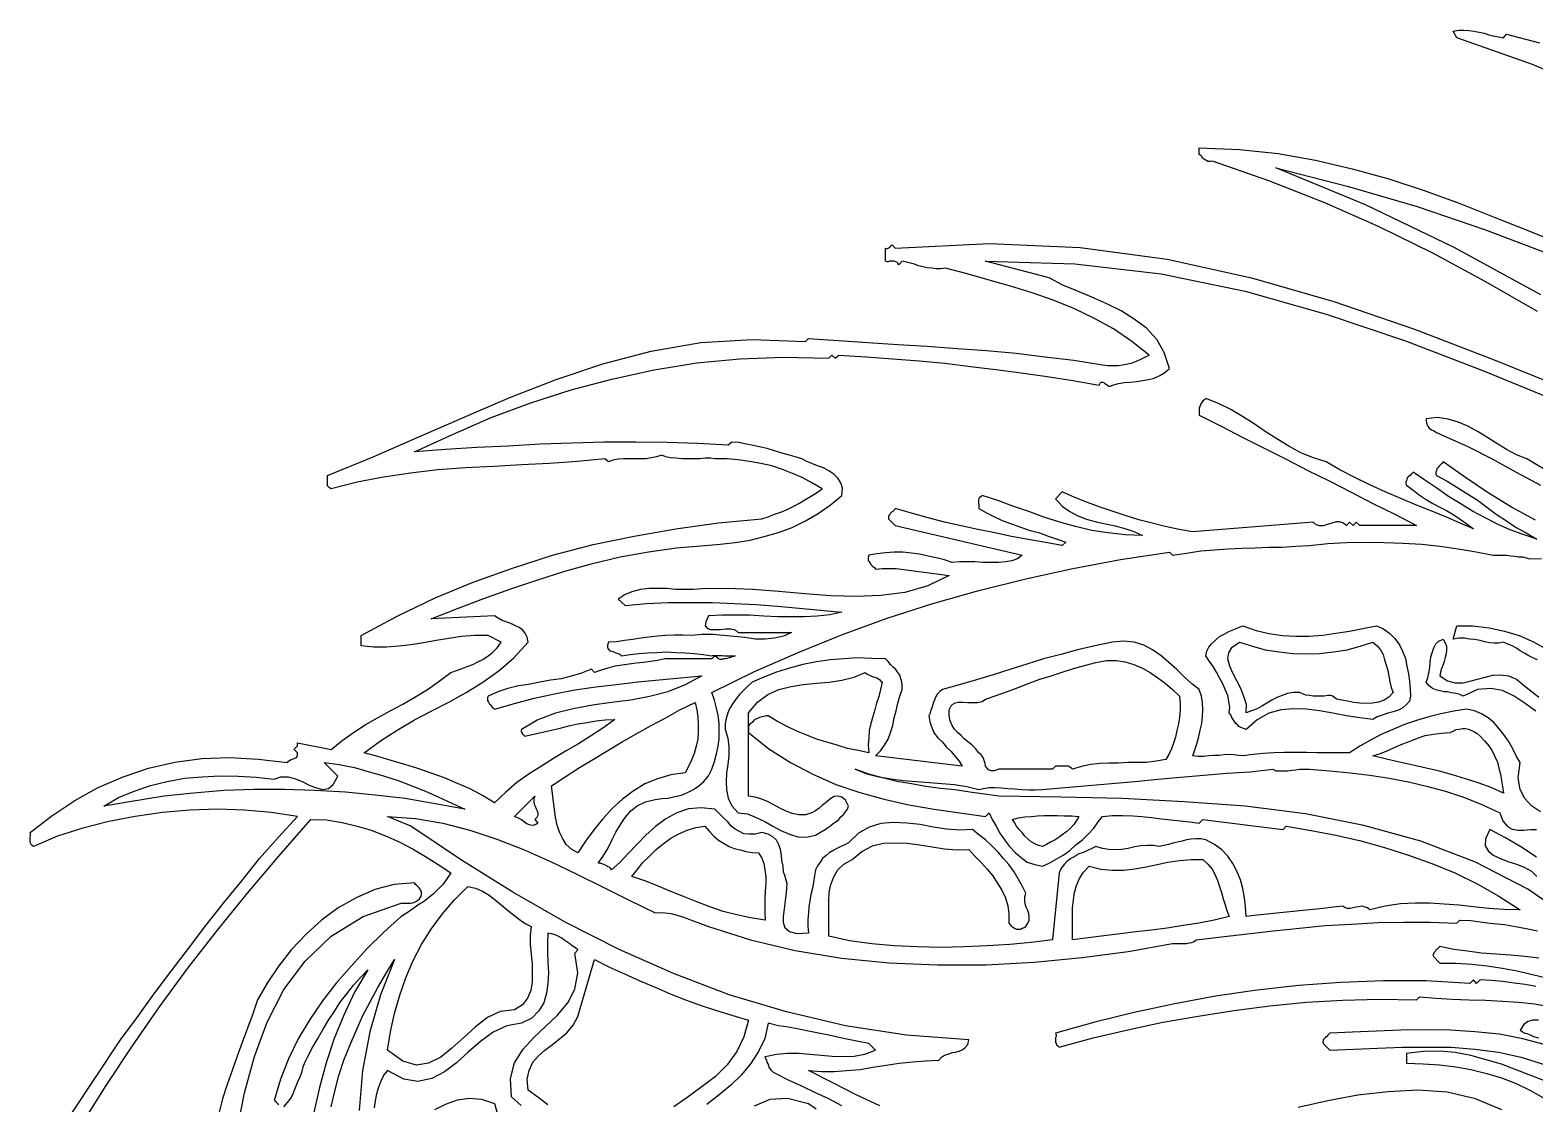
# Model space of a CAD drawing. Extents: x 0.04 to 9.09, y 0.04 to 7.21.
# Drawn here: x 1.078 to 4.042, y 5.091 to 7.205 of the extents above; entities that cross this region are included whole.
import ezdxf

# ---------------------------------------------------------------- set-up
doc = ezdxf.new("R2010")
doc.units = 0
doc.layers.add('1', color=7, linetype='Continuous')

msp = doc.modelspace()

# ---------------------------------------------------------------- linework, layer by layer
for points in [[(4.185, 7.074), (4.037, 7.137), (3.888, 7.19), (3.881, 7.203), (3.892, 7.205), (3.902, 7.205), (3.912, 7.204), (3.922, 7.203), (3.932, 7.201), (3.942, 7.199), (3.951, 7.196), (3.96, 7.194), (3.97, 7.192), (3.98, 7.19)], [(3.98, 7.19), (3.986, 7.197), (4.051, 7.18)], [(4.047, 6.651), (3.944, 6.71), (3.841, 6.766), (3.735, 6.818), (3.628, 6.865), (3.518, 6.908), (3.407, 6.947), (3.404, 6.946), (3.401, 6.946), (3.398, 6.946), (3.395, 6.948), (3.393, 6.949), (3.39, 6.951), (3.388, 6.953), (3.386, 6.956), (3.384, 6.958), (3.381, 6.96), (3.381, 6.973), (3.46, 6.97), (3.536, 6.962), (3.61, 6.949), (3.682, 6.932), (3.754, 6.912), (3.824, 6.889), (3.893, 6.864), (3.962, 6.837), (4.03, 6.81), (4.098, 6.782)], [(1.16, 5.073), (1.256, 5.217), (1.289, 5.261), (1.322, 5.307), (1.356, 5.352), (1.39, 5.397), (1.424, 5.442), (1.459, 5.486), (1.495, 5.53), (1.53, 5.574), (1.567, 5.616), (1.605, 5.657), (1.553, 5.665), (1.5, 5.669), (1.447, 5.671), (1.393, 5.669), (1.339, 5.665), (1.285, 5.657), (1.233, 5.647), (1.182, 5.634), (1.132, 5.618), (1.085, 5.598), (1.082, 5.6), (1.08, 5.602), (1.079, 5.604), (1.078, 5.607), (1.078, 5.61), (1.078, 5.613), (1.078, 5.616), (1.079, 5.619), (1.079, 5.622), (1.078, 5.625), (1.121, 5.658), (1.166, 5.688), (1.212, 5.714), (1.261, 5.735), (1.311, 5.752), (1.363, 5.764), (1.416, 5.771), (1.471, 5.773), (1.527, 5.77), (1.585, 5.763), (1.587, 5.766), (1.589, 5.767), (1.592, 5.769), (1.595, 5.77), (1.598, 5.771), (1.601, 5.772), (1.603, 5.773), (1.604, 5.775), (1.605, 5.778), (1.605, 5.782), (1.598, 5.789), (1.599, 5.79), (1.601, 5.792), (1.602, 5.793), (1.604, 5.795), (1.605, 5.796), (1.605, 5.798), (1.605, 5.8), (1.605, 5.802), (1.671, 5.789), (1.692, 5.806), (1.715, 5.822), (1.738, 5.837), (1.762, 5.851), (1.787, 5.865), (1.812, 5.878), (1.836, 5.892), (1.861, 5.907), (1.884, 5.923), (1.907, 5.94), (1.918, 5.944), (1.929, 5.948), (1.939, 5.952), (1.95, 5.956), (1.96, 5.961), (1.97, 5.966), (1.98, 5.973), (1.989, 5.98), (1.998, 5.989), (2.006, 6), (1.98, 6.013), (1.954, 6.013), (1.928, 6.011), (1.903, 6.007), (1.878, 6.003), (1.853, 5.999), (1.828, 5.995), (1.804, 5.992), (1.78, 5.99), (1.755, 5.99), (1.73, 5.993), (1.73, 6.013), (1.802, 6.052), (1.876, 6.087), (1.951, 6.118), (2.028, 6.146), (2.107, 6.171), (2.187, 6.192), (2.268, 6.209), (2.35, 6.223), (2.434, 6.235), (2.519, 6.243), (2.532, 6.247), (2.544, 6.252), (2.557, 6.256), (2.569, 6.261), (2.581, 6.267), (2.592, 6.273), (2.604, 6.28), (2.615, 6.287), (2.627, 6.294), (2.638, 6.302), (2.619, 6.313), (2.599, 6.324), (2.58, 6.332), (2.56, 6.34), (2.539, 6.347), (2.517, 6.352), (2.495, 6.356), (2.473, 6.359), (2.451, 6.361), (2.427, 6.361), (2.418, 6.362), (2.408, 6.362), (2.397, 6.361), (2.385, 6.361), (2.373, 6.361), (2.361, 6.361), (2.35, 6.362), (2.339, 6.363), (2.33, 6.365), (2.322, 6.368), (2.312, 6.365), (2.302, 6.363), (2.291, 6.361), (2.28, 6.361), (2.269, 6.361), (2.258, 6.361), (2.247, 6.361), (2.236, 6.36), (2.226, 6.358), (2.217, 6.355), (2.21, 6.361), (2.156, 6.356), (2.101, 6.352), (2.046, 6.349), (1.991, 6.346), (1.936, 6.343), (1.881, 6.339), (1.827, 6.333), (1.774, 6.325), (1.722, 6.315), (1.671, 6.302), (1.668, 6.304), (1.666, 6.306), (1.664, 6.308), (1.664, 6.311), (1.664, 6.314), (1.664, 6.317), (1.664, 6.32), (1.664, 6.323), (1.664, 6.326), (1.664, 6.328), (1.754, 6.365), (1.844, 6.404), (1.933, 6.443), (2.023, 6.482), (2.114, 6.517), (2.206, 6.548), (2.301, 6.573), (2.399, 6.59), (2.5, 6.596), (2.605, 6.592), (2.611, 6.598), (2.67, 6.594), (2.728, 6.59), (2.787, 6.586), (2.845, 6.583), (2.904, 6.578), (2.962, 6.574), (3.02, 6.569), (3.077, 6.562), (3.134, 6.555), (3.19, 6.546), (3.201, 6.545), (3.211, 6.545), (3.221, 6.545), (3.23, 6.546), (3.24, 6.548), (3.249, 6.55), (3.257, 6.553), (3.266, 6.557), (3.274, 6.561), (3.282, 6.565), (3.248, 6.592), (3.212, 6.617), (3.173, 6.638), (3.134, 6.657), (3.093, 6.673), (3.052, 6.688), (3.009, 6.701), (2.967, 6.713), (2.924, 6.725), (2.881, 6.736), (2.872, 6.735), (2.863, 6.735), (2.854, 6.736), (2.845, 6.737), (2.837, 6.739), (2.828, 6.741), (2.82, 6.744), (2.812, 6.746), (2.804, 6.748), (2.796, 6.75), (2.789, 6.743), (2.787, 6.746), (2.785, 6.748), (2.783, 6.749), (2.78, 6.75), (2.777, 6.75), (2.774, 6.75), (2.771, 6.75), (2.768, 6.749), (2.766, 6.749), (2.763, 6.75), (2.763, 6.776), (2.765, 6.775), (2.767, 6.775), (2.768, 6.776), (2.77, 6.777), (2.772, 6.778), (2.773, 6.78), (2.775, 6.781), (2.776, 6.782), (2.782, 6.776), (2.968, 6.785), (3.146, 6.777), (3.318, 6.754), (3.484, 6.717), (3.646, 6.671), (3.805, 6.616), (3.962, 6.556), (4.118, 6.493)], [(3.73, 6.032), (3.744, 6.026), (3.756, 6.017), (3.766, 6.007), (3.775, 5.995), (3.781, 5.982), (3.787, 5.968), (3.79, 5.953), (3.793, 5.938), (3.795, 5.923), (3.796, 5.907), (3.797, 5.894), (3.795, 5.884), (3.789, 5.877), (3.782, 5.871), (3.773, 5.866), (3.763, 5.863), (3.752, 5.86), (3.741, 5.856), (3.731, 5.853), (3.723, 5.848), (3.697, 5.851), (3.671, 5.855), (3.644, 5.86), (3.618, 5.865), (3.592, 5.868), (3.567, 5.869), (3.542, 5.867), (3.518, 5.86), (3.495, 5.847), (3.473, 5.828), (3.468, 5.83), (3.463, 5.832), (3.459, 5.834), (3.456, 5.837), (3.453, 5.84), (3.45, 5.844), (3.448, 5.848), (3.445, 5.852), (3.443, 5.857), (3.44, 5.861), (3.441, 5.872), (3.439, 5.884), (3.437, 5.895), (3.432, 5.907), (3.427, 5.918), (3.421, 5.93), (3.415, 5.941), (3.408, 5.952), (3.401, 5.962), (3.394, 5.973), (3.396, 5.982), (3.4, 5.99), (3.405, 5.997), (3.413, 6.004), (3.421, 6.011), (3.43, 6.016), (3.439, 6.021), (3.449, 6.025), (3.458, 6.029), (3.467, 6.032), (3.493, 6.023), (3.518, 6.017), (3.545, 6.013), (3.571, 6.012), (3.597, 6.012), (3.624, 6.014), (3.65, 6.018), (3.677, 6.022), (3.703, 6.027), (3.73, 6.032)], [(4.047, 5.965), (4.038, 5.969), (4.03, 5.973), (4.022, 5.978), (4.013, 5.983), (4.006, 5.988), (3.997, 5.993), (3.989, 5.996), (3.98, 6), (3.971, 5.998), (3.962, 5.998), (3.953, 5.999), (3.943, 6.001), (3.934, 6.003), (3.923, 6.005), (3.913, 6.006), (3.903, 6.008), (3.892, 6.008), (3.881, 6.006), (3.888, 6.032), (3.92, 6.032), (3.952, 6.028), (3.982, 6.022), (4.011, 6.013), (4.039, 6.001), (4.065, 5.986)], [(4.044, 5.864), (4.023, 5.879), (4.001, 5.894), (3.978, 5.905), (3.955, 5.909), (3.929, 5.907), (3.901, 5.894), (3.894, 5.897), (3.886, 5.899), (3.878, 5.9), (3.87, 5.902), (3.863, 5.902), (3.855, 5.904), (3.847, 5.906), (3.84, 5.909), (3.834, 5.914), (3.828, 5.921), (3.831, 5.93), (3.833, 5.939), (3.835, 5.95), (3.836, 5.96), (3.837, 5.971), (3.84, 5.981), (3.843, 5.989), (3.847, 5.997), (3.853, 6.002), (3.861, 6.006), (3.865, 5.999), (3.868, 5.992), (3.868, 5.984), (3.867, 5.977), (3.865, 5.97), (3.863, 5.962), (3.861, 5.956), (3.858, 5.948), (3.856, 5.941), (3.855, 5.934), (3.87, 5.924), (3.885, 5.92), (3.9, 5.92), (3.914, 5.923), (3.929, 5.927), (3.944, 5.931), (3.959, 5.935), (3.974, 5.936), (3.99, 5.934), (4.006, 5.927), (4.017, 5.918), (4.028, 5.909), (4.039, 5.9), (4.05, 5.892)], [(2.045, 5.088), (2.026, 5.105), (2.024, 5.141), (2.032, 5.172), (2.049, 5.199), (2.07, 5.222), (2.094, 5.244), (2.117, 5.266), (2.137, 5.29), (2.151, 5.317), (2.157, 5.349), (2.151, 5.388), (2.157, 5.394), (2.152, 5.398), (2.146, 5.402), (2.141, 5.406), (2.135, 5.41), (2.129, 5.414), (2.124, 5.418), (2.118, 5.421), (2.112, 5.424), (2.105, 5.426), (2.098, 5.427), (2.097, 5.409), (2.097, 5.39), (2.098, 5.37), (2.099, 5.349), (2.098, 5.328), (2.095, 5.309), (2.09, 5.29), (2.08, 5.274), (2.066, 5.26), (2.046, 5.25), (2.017, 5.245), (1.99, 5.232), (1.965, 5.214), (1.941, 5.193), (1.918, 5.172), (1.894, 5.154), (1.869, 5.141), (1.842, 5.135), (1.814, 5.14), (1.782, 5.157), (1.775, 5.148), (1.769, 5.136), (1.764, 5.124), (1.76, 5.111), (1.758, 5.097), (1.756, 5.083)], [(2.677, 5.087), (2.651, 5.101), (2.625, 5.113), (2.598, 5.126), (2.572, 5.138), (2.546, 5.151), (2.542, 5.153), (2.539, 5.156), (2.537, 5.159), (2.534, 5.163), (2.533, 5.166), (2.532, 5.17), (2.53, 5.173), (2.529, 5.177), (2.527, 5.18), (2.526, 5.184), (2.548, 5.189), (2.57, 5.191), (2.592, 5.191), (2.614, 5.189), (2.636, 5.187), (2.658, 5.185), (2.68, 5.184), (2.701, 5.185), (2.722, 5.189), (2.743, 5.197), (2.73, 5.21), (2.71, 5.214), (2.69, 5.218), (2.671, 5.222), (2.651, 5.226), (2.631, 5.23), (2.611, 5.234), (2.592, 5.238), (2.572, 5.242), (2.552, 5.245), (2.532, 5.25), (2.525, 5.22), (2.513, 5.194), (2.497, 5.17), (2.479, 5.148), (2.458, 5.128), (2.435, 5.109), (2.411, 5.09)], [(1.875, 5.08), (1.898, 5.091), (1.92, 5.099), (1.943, 5.102), (1.967, 5.1), (1.993, 5.092), (2.002, 5.059)], [(2.505, 5.087), (2.536, 5.1), (2.57, 5.102), (2.611, 5.092), (2.626, 5.081)]]:
    msp.add_lwpolyline(points)
at = {"layer": '1'}
for points in [[(4.054, 6.684), (3.883, 6.777), (3.708, 6.861), (3.532, 6.934), (3.672, 6.898), (3.81, 6.858), (3.945, 6.812), (4.078, 6.761)], [(4.043, 6.24), (3.996, 6.266), (3.95, 6.294), (3.905, 6.324), (3.861, 6.355), (3.859, 6.352), (3.857, 6.35), (3.855, 6.348), (3.853, 6.346), (3.851, 6.343), (3.849, 6.341), (3.848, 6.338), (3.847, 6.335), (3.847, 6.332), (3.848, 6.328), (3.869, 6.317), (3.888, 6.305), (3.908, 6.293), (3.928, 6.28), (3.947, 6.266), (3.966, 6.252), (3.986, 6.239), (4.005, 6.226), (4.025, 6.215), (4.046, 6.203), (4.019, 6.212), (3.993, 6.221), (3.968, 6.232), (3.944, 6.245), (3.919, 6.258), (3.895, 6.273), (3.872, 6.287), (3.849, 6.303), (3.825, 6.319), (3.802, 6.335), (3.8, 6.333), (3.798, 6.331), (3.796, 6.328), (3.793, 6.326), (3.791, 6.324), (3.79, 6.321), (3.789, 6.318), (3.788, 6.315), (3.788, 6.312), (3.789, 6.309), (3.802, 6.299), (3.814, 6.29), (3.828, 6.281), (3.841, 6.273), (3.855, 6.266), (3.868, 6.259), (3.882, 6.251), (3.895, 6.242), (3.908, 6.233), (3.921, 6.223), (3.895, 6.234), (3.868, 6.246), (3.839, 6.258), (3.809, 6.27), (3.778, 6.283), (3.747, 6.296), (3.717, 6.31), (3.687, 6.324), (3.658, 6.339), (3.631, 6.355), (3.606, 6.363), (3.581, 6.373), (3.557, 6.386), (3.534, 6.4), (3.511, 6.415), (3.489, 6.43), (3.466, 6.444), (3.443, 6.458), (3.419, 6.47), (3.394, 6.48), (3.391, 6.477), (3.388, 6.475), (3.386, 6.472), (3.384, 6.469), (3.383, 6.465), (3.381, 6.462), (3.381, 6.458), (3.381, 6.455), (3.381, 6.451), (3.381, 6.447), (3.424, 6.425), (3.467, 6.403), (3.509, 6.382), (3.552, 6.36), (3.595, 6.338), (3.638, 6.317), (3.68, 6.295), (3.723, 6.273), (3.766, 6.252), (3.809, 6.23), (3.8, 6.23), (3.791, 6.23), (3.78, 6.23), (3.769, 6.23), (3.757, 6.23), (3.745, 6.23), (3.733, 6.23), (3.72, 6.23), (3.708, 6.23), (3.697, 6.23), (3.69, 6.236), (3.684, 6.23), (3.677, 6.236), (3.671, 6.23), (3.664, 6.235), (3.657, 6.237), (3.651, 6.237), (3.644, 6.235), (3.638, 6.233), (3.631, 6.231), (3.625, 6.229), (3.618, 6.229), (3.611, 6.231), (3.605, 6.236), (3.368, 6.217), (3.341, 6.222), (3.314, 6.228), (3.288, 6.234), (3.262, 6.241), (3.237, 6.249), (3.211, 6.257), (3.186, 6.266), (3.161, 6.275), (3.136, 6.285), (3.111, 6.296), (3.098, 6.282), (3.111, 6.268), (3.126, 6.257), (3.142, 6.249), (3.159, 6.242), (3.178, 6.237), (3.196, 6.233), (3.215, 6.229), (3.234, 6.224), (3.252, 6.218), (3.269, 6.21), (3.235, 6.211), (3.201, 6.215), (3.169, 6.22), (3.137, 6.228), (3.106, 6.236), (3.075, 6.246), (3.045, 6.257), (3.014, 6.268), (2.984, 6.279), (2.953, 6.289), (2.951, 6.287), (2.949, 6.285), (2.947, 6.283), (2.946, 6.28), (2.946, 6.277), (2.946, 6.274), (2.947, 6.271), (2.947, 6.268), (2.947, 6.266), (2.947, 6.263), (2.963, 6.254), (2.979, 6.246), (2.996, 6.238), (3.013, 6.232), (3.031, 6.226), (3.048, 6.22), (3.066, 6.215), (3.083, 6.209), (3.101, 6.203), (3.118, 6.197), (3.111, 6.19), (3.078, 6.196), (3.044, 6.202), (3.011, 6.208), (2.978, 6.215), (2.945, 6.222), (2.912, 6.229), (2.879, 6.236), (2.847, 6.245), (2.814, 6.254), (2.782, 6.263), (2.781, 6.261), (2.779, 6.259), (2.777, 6.257), (2.775, 6.256), (2.773, 6.254), (2.772, 6.252), (2.77, 6.25), (2.769, 6.248), (2.769, 6.246), (2.769, 6.243), (2.782, 6.23), (3.032, 6.171), (3.023, 6.164), (3.012, 6.16), (3, 6.158), (2.986, 6.157), (2.971, 6.157), (2.955, 6.157), (2.939, 6.158), (2.924, 6.158), (2.909, 6.158), (2.894, 6.157), (2.879, 6.162), (2.863, 6.166), (2.847, 6.169), (2.83, 6.173), (2.814, 6.175), (2.797, 6.177), (2.78, 6.177), (2.763, 6.176), (2.746, 6.174), (2.73, 6.171), (2.729, 6.167), (2.729, 6.164), (2.729, 6.161), (2.731, 6.158), (2.732, 6.156), (2.734, 6.153), (2.736, 6.151), (2.738, 6.149), (2.741, 6.147), (2.743, 6.144), (2.756, 6.145), (2.77, 6.145), (2.784, 6.145), (2.799, 6.143), (2.814, 6.141), (2.828, 6.139), (2.844, 6.137), (2.858, 6.135), (2.873, 6.133), (2.888, 6.131), (2.846, 6.111), (2.801, 6.098), (2.754, 6.092), (2.705, 6.09), (2.655, 6.091), (2.604, 6.095), (2.553, 6.1), (2.501, 6.104), (2.451, 6.106), (2.401, 6.105), (2.384, 6.104), (2.367, 6.104), (2.349, 6.104), (2.332, 6.106), (2.314, 6.106), (2.297, 6.106), (2.28, 6.104), (2.265, 6.1), (2.25, 6.094), (2.236, 6.085), (2.25, 6.072), (2.292, 6.076), (2.335, 6.078), (2.379, 6.078), (2.422, 6.078), (2.465, 6.076), (2.508, 6.074), (2.55, 6.071), (2.593, 6.067), (2.635, 6.063), (2.677, 6.059), (2.653, 6.054), (2.628, 6.051), (2.603, 6.05), (2.576, 6.05), (2.55, 6.05), (2.523, 6.051), (2.495, 6.053), (2.468, 6.053), (2.441, 6.053), (2.414, 6.052), (2.409, 6.04), (2.408, 6.032), (2.412, 6.027), (2.418, 6.025), (2.427, 6.025), (2.437, 6.025), (2.448, 6.026), (2.458, 6.026), (2.467, 6.024), (2.473, 6.019), (2.578, 6.019), (2.562, 6.012), (2.544, 6.008), (2.525, 6.006), (2.506, 6.006), (2.486, 6.009), (2.465, 6.011), (2.444, 6.013), (2.423, 6.015), (2.402, 6.015), (2.381, 6.013), (2.364, 6.014), (2.347, 6.014), (2.33, 6.013), (2.314, 6.012), (2.297, 6.01), (2.281, 6.008), (2.265, 6.005), (2.249, 6.003), (2.233, 6.001), (2.217, 6), (2.215, 5.994), (2.215, 5.989), (2.217, 5.986), (2.22, 5.983), (2.224, 5.982), (2.228, 5.981), (2.232, 5.979), (2.236, 5.978), (2.24, 5.976), (2.243, 5.973), (2.26, 5.976), (2.277, 5.978), (2.295, 5.979), (2.313, 5.98), (2.332, 5.981), (2.35, 5.98), (2.368, 5.979), (2.386, 5.978), (2.404, 5.976), (2.421, 5.973), (2.423, 5.974), (2.427, 5.974), (2.431, 5.974), (2.436, 5.974), (2.441, 5.974), (2.446, 5.973), (2.451, 5.973), (2.456, 5.973), (2.462, 5.973), (2.467, 5.973), (2.464, 5.972), (2.46, 5.971), (2.458, 5.97), (2.454, 5.969), (2.451, 5.968), (2.448, 5.967), (2.444, 5.967), (2.441, 5.966), (2.437, 5.966), (2.434, 5.967), (2.427, 5.973), (2.421, 5.967), (2.413, 5.967), (2.405, 5.967), (2.395, 5.967), (2.385, 5.967), (2.375, 5.967), (2.364, 5.967), (2.354, 5.967), (2.344, 5.967), (2.336, 5.967), (2.328, 5.967), (2.314, 5.964), (2.3, 5.962), (2.286, 5.96), (2.272, 5.959), (2.258, 5.957), (2.244, 5.955), (2.23, 5.953), (2.216, 5.949), (2.203, 5.945), (2.19, 5.94), (2.184, 5.947), (2.164, 5.939), (2.144, 5.933), (2.124, 5.928), (2.103, 5.925), (2.082, 5.921), (2.06, 5.917), (2.04, 5.914), (2.019, 5.909), (1.999, 5.902), (1.98, 5.894), (1.979, 5.891), (1.979, 5.888), (1.979, 5.885), (1.981, 5.882), (1.982, 5.879), (1.984, 5.877), (1.986, 5.875), (1.988, 5.872), (1.991, 5.87), (1.993, 5.868), (2.032, 5.879), (2.071, 5.89), (2.111, 5.898), (2.151, 5.906), (2.192, 5.912), (2.233, 5.917), (2.275, 5.922), (2.317, 5.926), (2.359, 5.93), (2.401, 5.934), (2.368, 5.916), (2.334, 5.902), (2.298, 5.893), (2.261, 5.886), (2.223, 5.881), (2.186, 5.876), (2.148, 5.869), (2.113, 5.86), (2.078, 5.847), (2.046, 5.828), (2.045, 5.826), (2.045, 5.824), (2.046, 5.823), (2.047, 5.821), (2.048, 5.819), (2.049, 5.818), (2.051, 5.817), (2.052, 5.815), (2.07, 5.819), (2.087, 5.823), (2.105, 5.827), (2.122, 5.831), (2.139, 5.835), (2.157, 5.839), (2.175, 5.842), (2.193, 5.845), (2.211, 5.847), (2.23, 5.848), (2.206, 5.831), (2.182, 5.815), (2.158, 5.8), (2.134, 5.786), (2.109, 5.771), (2.085, 5.756), (2.061, 5.741), (2.037, 5.724), (2.015, 5.705), (1.993, 5.684), (1.969, 5.698), (1.945, 5.711), (1.92, 5.722), (1.894, 5.733), (1.868, 5.742), (1.842, 5.751), (1.816, 5.759), (1.789, 5.767), (1.763, 5.775), (1.736, 5.782), (1.768, 5.806), (1.801, 5.827), (1.835, 5.847), (1.869, 5.865), (1.903, 5.882), (1.937, 5.901), (1.97, 5.921), (2.002, 5.944), (2.031, 5.969), (2.059, 6), (2.057, 6.01), (2.053, 6.018), (2.048, 6.024), (2.041, 6.029), (2.033, 6.033), (2.025, 6.037), (2.016, 6.04), (2.008, 6.043), (2, 6.047), (1.993, 6.052), (1.868, 6.046), (1.92, 6.066), (1.972, 6.086), (2.025, 6.105), (2.078, 6.123), (2.131, 6.14), (2.186, 6.155), (2.24, 6.168), (2.296, 6.178), (2.351, 6.186), (2.407, 6.19), (2.437, 6.193), (2.467, 6.196), (2.496, 6.201), (2.524, 6.208), (2.552, 6.216), (2.579, 6.226), (2.605, 6.239), (2.63, 6.253), (2.654, 6.27), (2.677, 6.289), (2.678, 6.303), (2.675, 6.314), (2.669, 6.323), (2.661, 6.331), (2.651, 6.337), (2.641, 6.343), (2.629, 6.347), (2.618, 6.352), (2.608, 6.356), (2.598, 6.361), (2.585, 6.365), (2.571, 6.369), (2.557, 6.373), (2.544, 6.377), (2.53, 6.381), (2.517, 6.384), (2.503, 6.387), (2.489, 6.39), (2.474, 6.393), (2.46, 6.394), (2.453, 6.388), (2.393, 6.391), (2.333, 6.393), (2.271, 6.394), (2.208, 6.394), (2.146, 6.392), (2.083, 6.39), (2.02, 6.386), (1.958, 6.383), (1.896, 6.379), (1.835, 6.375), (1.91, 6.409), (1.986, 6.442), (2.064, 6.471), (2.144, 6.497), (2.224, 6.518), (2.307, 6.536), (2.391, 6.55), (2.476, 6.558), (2.562, 6.561), (2.651, 6.559), (2.657, 6.565), (2.664, 6.559), (2.671, 6.565), (2.725, 6.562), (2.777, 6.558), (2.829, 6.554), (2.88, 6.549), (2.93, 6.543), (2.98, 6.537), (3.03, 6.53), (3.081, 6.523), (3.132, 6.515), (3.184, 6.506), (3.186, 6.51), (3.188, 6.512), (3.191, 6.512), (3.193, 6.511), (3.195, 6.509), (3.198, 6.507), (3.201, 6.505), (3.203, 6.504), (3.206, 6.504), (3.21, 6.506), (3.222, 6.509), (3.233, 6.511), (3.245, 6.512), (3.257, 6.513), (3.269, 6.515), (3.281, 6.517), (3.292, 6.52), (3.303, 6.525), (3.313, 6.531), (3.322, 6.539), (3.312, 6.57), (3.297, 6.596), (3.277, 6.618), (3.253, 6.636), (3.227, 6.652), (3.199, 6.666), (3.169, 6.679), (3.14, 6.692), (3.112, 6.703), (3.085, 6.717), (2.96, 6.75), (3.136, 6.745), (3.306, 6.725), (3.471, 6.691), (3.631, 6.646), (3.787, 6.593), (3.941, 6.534), (4.093, 6.472)], [(4.083, 6.327), (4.026, 6.361), (4.006, 6.369), (3.986, 6.379), (3.967, 6.391), (3.949, 6.402), (3.93, 6.414), (3.91, 6.425), (3.891, 6.433), (3.871, 6.439), (3.85, 6.442), (3.828, 6.44), (3.828, 6.435), (3.829, 6.429), (3.831, 6.425), (3.834, 6.421), (3.838, 6.418), (3.843, 6.416), (3.848, 6.413), (3.853, 6.411), (3.857, 6.409), (3.861, 6.407), (3.91, 6.385), (3.958, 6.361), (4.005, 6.335), (4.053, 6.309)], [(3.598, 6.19), (3.634, 6.194), (3.671, 6.196), (3.708, 6.197), (3.745, 6.196), (3.782, 6.195), (3.819, 6.193), (3.855, 6.189), (3.891, 6.184), (3.926, 6.178), (3.96, 6.171), (3.965, 6.171), (3.972, 6.171), (3.979, 6.171), (3.986, 6.171), (3.995, 6.17), (4.002, 6.169), (4.01, 6.168), (4.018, 6.168), (4.025, 6.166), (4.032, 6.164), (4.055, 6.165)], [(4.053, 5.666), (4.035, 5.678), (4.022, 5.692), (4.013, 5.71), (4.009, 5.733), (4.013, 5.763), (4.006, 5.775), (3.999, 5.789), (3.991, 5.803), (3.982, 5.816), (3.972, 5.829), (3.962, 5.841), (3.95, 5.851), (3.937, 5.859), (3.923, 5.865), (3.907, 5.868), (3.882, 5.864), (3.857, 5.859), (3.833, 5.853), (3.809, 5.846), (3.785, 5.838), (3.762, 5.828), (3.739, 5.818), (3.718, 5.807), (3.697, 5.795), (3.677, 5.782), (3.656, 5.782), (3.635, 5.782), (3.613, 5.782), (3.592, 5.783), (3.57, 5.783), (3.549, 5.783), (3.528, 5.782), (3.507, 5.781), (3.487, 5.779), (3.467, 5.776), (3.458, 5.777), (3.449, 5.778), (3.439, 5.779), (3.43, 5.778), (3.42, 5.777), (3.409, 5.777), (3.399, 5.776), (3.389, 5.775), (3.378, 5.775), (3.368, 5.776), (3.372, 5.788), (3.376, 5.8), (3.38, 5.814), (3.383, 5.827), (3.386, 5.84), (3.387, 5.854), (3.388, 5.867), (3.387, 5.881), (3.385, 5.894), (3.381, 5.907), (3.366, 5.918), (3.351, 5.932), (3.337, 5.946), (3.321, 5.96), (3.306, 5.973), (3.289, 5.985), (3.272, 5.994), (3.253, 6), (3.232, 6.002), (3.21, 6), (3.175, 5.993), (3.141, 5.985), (3.108, 5.976), (3.074, 5.967), (3.041, 5.957), (3.008, 5.946), (2.975, 5.936), (2.942, 5.926), (2.908, 5.916), (2.875, 5.907), (2.87, 5.903), (2.865, 5.898), (2.862, 5.893), (2.86, 5.888), (2.858, 5.883), (2.856, 5.877), (2.854, 5.871), (2.852, 5.866), (2.851, 5.86), (2.848, 5.855), (2.85, 5.843), (2.854, 5.832), (2.859, 5.821), (2.866, 5.812), (2.875, 5.803), (2.883, 5.793), (2.892, 5.785), (2.9, 5.775), (2.908, 5.766), (2.914, 5.756), (2.743, 5.776), (2.753, 5.786), (2.761, 5.797), (2.768, 5.809), (2.773, 5.822), (2.777, 5.836), (2.78, 5.851), (2.784, 5.865), (2.787, 5.88), (2.791, 5.894), (2.796, 5.907), (2.796, 5.915), (2.795, 5.922), (2.793, 5.928), (2.791, 5.935), (2.787, 5.94), (2.783, 5.946), (2.778, 5.951), (2.773, 5.956), (2.768, 5.962), (2.763, 5.967), (2.736, 5.968), (2.708, 5.969), (2.681, 5.967), (2.654, 5.965), (2.627, 5.961), (2.6, 5.956), (2.574, 5.949), (2.548, 5.941), (2.523, 5.931), (2.5, 5.921), (2.491, 5.913), (2.483, 5.905), (2.475, 5.897), (2.468, 5.888), (2.462, 5.879), (2.456, 5.87), (2.452, 5.861), (2.449, 5.85), (2.447, 5.84), (2.447, 5.828), (2.452, 5.811), (2.454, 5.794), (2.454, 5.777), (2.452, 5.759), (2.45, 5.742), (2.449, 5.725), (2.45, 5.709), (2.453, 5.693), (2.46, 5.678), (2.473, 5.664), (2.491, 5.662), (2.508, 5.655), (2.525, 5.647), (2.541, 5.638), (2.557, 5.629), (2.574, 5.622), (2.59, 5.617), (2.607, 5.616), (2.625, 5.62), (2.644, 5.631), (2.649, 5.635), (2.655, 5.639), (2.66, 5.643), (2.666, 5.647), (2.671, 5.651), (2.675, 5.656), (2.68, 5.661), (2.684, 5.666), (2.688, 5.671), (2.69, 5.677), (2.684, 5.689), (2.677, 5.695), (2.669, 5.697), (2.662, 5.696), (2.655, 5.692), (2.647, 5.686), (2.639, 5.679), (2.632, 5.673), (2.625, 5.668), (2.618, 5.664), (2.605, 5.66), (2.592, 5.66), (2.579, 5.663), (2.567, 5.667), (2.555, 5.673), (2.543, 5.68), (2.532, 5.686), (2.519, 5.691), (2.506, 5.695), (2.493, 5.697), (2.493, 5.713), (2.493, 5.73), (2.493, 5.746), (2.493, 5.763), (2.493, 5.779), (2.493, 5.796), (2.493, 5.812), (2.493, 5.828), (2.493, 5.845), (2.493, 5.861), (2.511, 5.882), (2.531, 5.897), (2.553, 5.907), (2.577, 5.913), (2.601, 5.917), (2.627, 5.919), (2.652, 5.921), (2.677, 5.925), (2.701, 5.931), (2.723, 5.94), (2.726, 5.938), (2.73, 5.936), (2.734, 5.934), (2.738, 5.932), (2.742, 5.931), (2.746, 5.93), (2.749, 5.928), (2.752, 5.926), (2.754, 5.923), (2.756, 5.921), (2.753, 5.907), (2.75, 5.893), (2.745, 5.88), (2.742, 5.867), (2.738, 5.854), (2.734, 5.84), (2.731, 5.826), (2.73, 5.812), (2.729, 5.798), (2.73, 5.782), (2.709, 5.787), (2.688, 5.791), (2.668, 5.797), (2.647, 5.803), (2.627, 5.809), (2.608, 5.817), (2.588, 5.825), (2.569, 5.834), (2.55, 5.844), (2.532, 5.855), (2.528, 5.855), (2.523, 5.854), (2.519, 5.853), (2.515, 5.852), (2.511, 5.85), (2.506, 5.848), (2.503, 5.845), (2.5, 5.842), (2.496, 5.839), (2.493, 5.835), (2.493, 5.822), (2.533, 5.79), (2.576, 5.763), (2.62, 5.74), (2.665, 5.72), (2.712, 5.704), (2.76, 5.691), (2.809, 5.68), (2.859, 5.671), (2.909, 5.664), (2.96, 5.657), (2.967, 5.664), (2.973, 5.651), (2.981, 5.638), (2.988, 5.624), (2.997, 5.611), (3.007, 5.598), (3.018, 5.586), (3.03, 5.576), (3.042, 5.567), (3.057, 5.562), (3.072, 5.559), (3.085, 5.565), (3.099, 5.573), (3.113, 5.581), (3.126, 5.59), (3.138, 5.601), (3.151, 5.611), (3.162, 5.622), (3.173, 5.634), (3.182, 5.646), (3.19, 5.657), (3.21, 5.659), (3.23, 5.659), (3.25, 5.658), (3.268, 5.657), (3.287, 5.655), (3.306, 5.652), (3.325, 5.65), (3.343, 5.648), (3.362, 5.646), (3.381, 5.644), (3.388, 5.651), (3.403, 5.649), (3.419, 5.647), (3.435, 5.645), (3.451, 5.643), (3.467, 5.641), (3.482, 5.639), (3.498, 5.637), (3.514, 5.635), (3.53, 5.633), (3.546, 5.631), (3.552, 5.638), (3.601, 5.629), (3.65, 5.62), (3.699, 5.609), (3.746, 5.596), (3.793, 5.581), (3.839, 5.564), (3.884, 5.546), (3.928, 5.524), (3.971, 5.5), (4.013, 5.473), (3.981, 5.474), (3.951, 5.476), (3.921, 5.479), (3.892, 5.482), (3.863, 5.484), (3.835, 5.486), (3.806, 5.486), (3.777, 5.485), (3.747, 5.48), (3.717, 5.473), (3.712, 5.477), (3.706, 5.479), (3.701, 5.48), (3.695, 5.479), (3.689, 5.478), (3.684, 5.477), (3.678, 5.476), (3.673, 5.476), (3.668, 5.477), (3.664, 5.48), (3.645, 5.478), (3.625, 5.476), (3.605, 5.474), (3.585, 5.472), (3.566, 5.47), (3.546, 5.468), (3.527, 5.466), (3.508, 5.464), (3.49, 5.462), (3.473, 5.46), (3.472, 5.479), (3.47, 5.497), (3.467, 5.515), (3.462, 5.532), (3.455, 5.549), (3.447, 5.564), (3.437, 5.579), (3.425, 5.592), (3.411, 5.602), (3.394, 5.611), (3.384, 5.613), (3.374, 5.613), (3.365, 5.612), (3.356, 5.611), (3.347, 5.608), (3.338, 5.606), (3.329, 5.604), (3.32, 5.602), (3.311, 5.6), (3.302, 5.598), (3.291, 5.6), (3.279, 5.6), (3.266, 5.599), (3.254, 5.597), (3.241, 5.594), (3.228, 5.592), (3.215, 5.591), (3.203, 5.592), (3.19, 5.594), (3.177, 5.598), (3.169, 5.594), (3.161, 5.59), (3.153, 5.586), (3.144, 5.583), (3.136, 5.578), (3.128, 5.574), (3.121, 5.569), (3.115, 5.562), (3.109, 5.555), (3.105, 5.546), (3.092, 5.414), (3.05, 5.409), (3.008, 5.405), (2.963, 5.402), (2.918, 5.4), (2.872, 5.399), (2.826, 5.4), (2.78, 5.402), (2.736, 5.406), (2.692, 5.412), (2.651, 5.421), (2.651, 5.437), (2.651, 5.455), (2.651, 5.473), (2.651, 5.49), (2.652, 5.507), (2.655, 5.523), (2.661, 5.538), (2.669, 5.552), (2.681, 5.563), (2.697, 5.572), (2.716, 5.588), (2.737, 5.599), (2.759, 5.604), (2.782, 5.605), (2.806, 5.604), (2.83, 5.601), (2.855, 5.597), (2.879, 5.593), (2.904, 5.591), (2.927, 5.592), (2.939, 5.579), (2.951, 5.566), (2.963, 5.553), (2.974, 5.54), (2.983, 5.526), (2.992, 5.512), (2.999, 5.497), (3.004, 5.481), (3.006, 5.465), (3.006, 5.447), (3.009, 5.443), (3.011, 5.44), (3.015, 5.438), (3.018, 5.436), (3.021, 5.435), (3.025, 5.435), (3.029, 5.435), (3.032, 5.437), (3.036, 5.438), (3.039, 5.44), (3.043, 5.447), (3.046, 5.453), (3.046, 5.459), (3.045, 5.465), (3.043, 5.472), (3.04, 5.478), (3.038, 5.485), (3.037, 5.491), (3.037, 5.499), (3.039, 5.506), (3.032, 5.52), (3.024, 5.534), (3.016, 5.548), (3.006, 5.562), (2.995, 5.574), (2.984, 5.587), (2.972, 5.599), (2.96, 5.611), (2.947, 5.621), (2.934, 5.631), (2.909, 5.63), (2.883, 5.632), (2.857, 5.636), (2.831, 5.641), (2.805, 5.644), (2.779, 5.645), (2.754, 5.643), (2.731, 5.636), (2.71, 5.624), (2.69, 5.605), (2.683, 5.601), (2.675, 5.598), (2.667, 5.594), (2.66, 5.59), (2.652, 5.585), (2.646, 5.58), (2.639, 5.574), (2.634, 5.567), (2.629, 5.56), (2.625, 5.552), (2.623, 5.54), (2.621, 5.527), (2.619, 5.516), (2.616, 5.503), (2.614, 5.491), (2.612, 5.479), (2.611, 5.467), (2.61, 5.454), (2.61, 5.441), (2.611, 5.427), (2.589, 5.426), (2.574, 5.43), (2.565, 5.437), (2.562, 5.448), (2.562, 5.46), (2.564, 5.475), (2.566, 5.491), (2.568, 5.507), (2.569, 5.524), (2.565, 5.539), (2.562, 5.548), (2.561, 5.559), (2.559, 5.57), (2.558, 5.581), (2.556, 5.592), (2.553, 5.601), (2.548, 5.61), (2.541, 5.617), (2.532, 5.622), (2.519, 5.625), (2.506, 5.622), (2.494, 5.622), (2.484, 5.623), (2.475, 5.627), (2.467, 5.632), (2.459, 5.638), (2.452, 5.646), (2.444, 5.654), (2.436, 5.662), (2.427, 5.671), (2.4, 5.674), (2.375, 5.672), (2.352, 5.664), (2.33, 5.652), (2.31, 5.637), (2.291, 5.62), (2.273, 5.602), (2.256, 5.584), (2.24, 5.567), (2.223, 5.552), (2.221, 5.555), (2.219, 5.557), (2.216, 5.558), (2.214, 5.56), (2.211, 5.561), (2.208, 5.562), (2.206, 5.563), (2.203, 5.564), (2.2, 5.564), (2.197, 5.565), (2.207, 5.579), (2.216, 5.594), (2.224, 5.61), (2.232, 5.626), (2.241, 5.641), (2.25, 5.655), (2.261, 5.668), (2.274, 5.678), (2.29, 5.686), (2.309, 5.69), (2.322, 5.692), (2.335, 5.693), (2.348, 5.696), (2.361, 5.699), (2.373, 5.704), (2.385, 5.71), (2.395, 5.717), (2.405, 5.726), (2.414, 5.737), (2.421, 5.75), (2.426, 5.765), (2.43, 5.78), (2.433, 5.795), (2.435, 5.81), (2.435, 5.825), (2.435, 5.84), (2.433, 5.856), (2.43, 5.87), (2.426, 5.886), (2.421, 5.901), (2.505, 5.942), (2.591, 5.98), (2.678, 6.015), (2.766, 6.047), (2.856, 6.076), (2.947, 6.102), (3.039, 6.125), (3.132, 6.145), (3.226, 6.163), (3.322, 6.177), (3.328, 6.171), (3.356, 6.175), (3.384, 6.18), (3.411, 6.182), (3.437, 6.184), (3.465, 6.185), (3.491, 6.186), (3.518, 6.187), (3.544, 6.187), (3.571, 6.189), (3.598, 6.19)], [(3.723, 6), (3.731, 5.993), (3.738, 5.985), (3.743, 5.976), (3.746, 5.965), (3.749, 5.955), (3.752, 5.944), (3.754, 5.933), (3.756, 5.922), (3.759, 5.911), (3.763, 5.901), (3.754, 5.892), (3.745, 5.886), (3.734, 5.882), (3.722, 5.88), (3.71, 5.879), (3.697, 5.88), (3.685, 5.881), (3.673, 5.884), (3.662, 5.886), (3.651, 5.888), (3.644, 5.894), (3.64, 5.895), (3.634, 5.895), (3.627, 5.894), (3.62, 5.894), (3.613, 5.894), (3.605, 5.894), (3.598, 5.895), (3.591, 5.896), (3.584, 5.898), (3.578, 5.901), (3.566, 5.901), (3.555, 5.899), (3.544, 5.895), (3.534, 5.891), (3.524, 5.886), (3.514, 5.88), (3.504, 5.874), (3.495, 5.869), (3.484, 5.865), (3.473, 5.861), (3.474, 5.877), (3.469, 5.893), (3.463, 5.909), (3.455, 5.924), (3.447, 5.939), (3.441, 5.953), (3.437, 5.967), (3.439, 5.979), (3.446, 5.99), (3.46, 6), (3.486, 5.992), (3.511, 5.985), (3.538, 5.981), (3.565, 5.978), (3.592, 5.977), (3.618, 5.978), (3.645, 5.981), (3.672, 5.985), (3.698, 5.992), (3.723, 6)], [(3.342, 5.894), (3.343, 5.88), (3.343, 5.866), (3.342, 5.852), (3.34, 5.839), (3.337, 5.826), (3.334, 5.813), (3.33, 5.801), (3.326, 5.79), (3.321, 5.779), (3.315, 5.769), (3.296, 5.766), (3.277, 5.763), (3.258, 5.763), (3.24, 5.763), (3.222, 5.762), (3.203, 5.762), (3.185, 5.761), (3.167, 5.759), (3.149, 5.755), (3.131, 5.75), (3.129, 5.752), (3.126, 5.754), (3.123, 5.756), (3.12, 5.756), (3.116, 5.756), (3.113, 5.756), (3.109, 5.756), (3.105, 5.756), (3.101, 5.756), (3.098, 5.756), (3.092, 5.75), (3.083, 5.75), (3.074, 5.75), (3.064, 5.75), (3.053, 5.75), (3.042, 5.75), (3.031, 5.75), (3.02, 5.75), (3.008, 5.75), (2.997, 5.75), (2.986, 5.75), (2.977, 5.747), (2.971, 5.747), (2.966, 5.749), (2.963, 5.752), (2.96, 5.756), (2.959, 5.761), (2.957, 5.767), (2.955, 5.773), (2.951, 5.778), (2.947, 5.782), (2.94, 5.791), (2.933, 5.798), (2.925, 5.804), (2.918, 5.81), (2.912, 5.816), (2.905, 5.822), (2.899, 5.829), (2.894, 5.836), (2.89, 5.845), (2.888, 5.855), (2.888, 5.867), (2.892, 5.875), (2.898, 5.88), (2.906, 5.882), (2.915, 5.882), (2.925, 5.881), (2.935, 5.881), (2.944, 5.881), (2.953, 5.883), (2.96, 5.888), (2.981, 5.895), (3.003, 5.903), (3.024, 5.911), (3.046, 5.919), (3.067, 5.927), (3.089, 5.934), (3.111, 5.941), (3.133, 5.948), (3.155, 5.954), (3.177, 5.96), (3.198, 5.964), (3.217, 5.964), (3.235, 5.961), (3.252, 5.956), (3.269, 5.949), (3.284, 5.94), (3.299, 5.93), (3.314, 5.919), (3.328, 5.907), (3.342, 5.894)], [(2.368, 5.743), (2.34, 5.739), (2.314, 5.731), (2.289, 5.721), (2.266, 5.707), (2.245, 5.691), (2.225, 5.673), (2.206, 5.652), (2.189, 5.631), (2.172, 5.608), (2.157, 5.585), (2.145, 5.592), (2.134, 5.602), (2.127, 5.613), (2.121, 5.626), (2.116, 5.64), (2.113, 5.655), (2.111, 5.671), (2.109, 5.686), (2.107, 5.702), (2.105, 5.717), (2.132, 5.735), (2.16, 5.753), (2.188, 5.77), (2.216, 5.787), (2.244, 5.804), (2.273, 5.82), (2.301, 5.836), (2.33, 5.851), (2.358, 5.867), (2.388, 5.881), (2.391, 5.867), (2.393, 5.853), (2.394, 5.838), (2.394, 5.824), (2.393, 5.809), (2.39, 5.795), (2.386, 5.781), (2.381, 5.768), (2.375, 5.755), (2.368, 5.743)], [(3.98, 5.703), (3.956, 5.714), (3.93, 5.723), (3.905, 5.731), (3.88, 5.739), (3.854, 5.746), (3.828, 5.752), (3.802, 5.758), (3.775, 5.764), (3.75, 5.77), (3.723, 5.776), (3.738, 5.781), (3.752, 5.787), (3.767, 5.793), (3.782, 5.8), (3.796, 5.805), (3.811, 5.811), (3.826, 5.816), (3.842, 5.819), (3.858, 5.821), (3.875, 5.822), (3.881, 5.825), (3.887, 5.828), (3.893, 5.829), (3.9, 5.83), (3.905, 5.83), (3.911, 5.829), (3.916, 5.827), (3.922, 5.824), (3.928, 5.82), (3.934, 5.815), (3.943, 5.806), (3.951, 5.796), (3.958, 5.786), (3.963, 5.775), (3.968, 5.764), (3.971, 5.752), (3.974, 5.74), (3.976, 5.728), (3.978, 5.716), (3.98, 5.703)], [(1.934, 5.671), (1.876, 5.682), (1.817, 5.692), (1.758, 5.699), (1.699, 5.705), (1.639, 5.708), (1.579, 5.71), (1.519, 5.71), (1.46, 5.708), (1.4, 5.703), (1.342, 5.697), (1.33, 5.695), (1.318, 5.693), (1.306, 5.691), (1.294, 5.689), (1.282, 5.687), (1.27, 5.685), (1.259, 5.683), (1.247, 5.681), (1.235, 5.679), (1.223, 5.677), (1.252, 5.694), (1.283, 5.707), (1.315, 5.718), (1.348, 5.726), (1.382, 5.732), (1.417, 5.735), (1.452, 5.737), (1.488, 5.736), (1.523, 5.734), (1.559, 5.73), (1.572, 5.735), (1.586, 5.735), (1.601, 5.731), (1.615, 5.725), (1.629, 5.718), (1.642, 5.713), (1.654, 5.71), (1.666, 5.712), (1.675, 5.72), (1.684, 5.736), (1.657, 5.763), (1.687, 5.759), (1.717, 5.753), (1.746, 5.745), (1.774, 5.737), (1.803, 5.728), (1.83, 5.717), (1.857, 5.707), (1.883, 5.695), (1.909, 5.683), (1.934, 5.671)], [(4.125, 5.447), (4.028, 5.514), (3.925, 5.567), (3.817, 5.608), (3.705, 5.639), (3.59, 5.662), (3.471, 5.677), (3.351, 5.686), (3.229, 5.692), (3.108, 5.695), (2.986, 5.697), (2.958, 5.701), (2.929, 5.705), (2.9, 5.709), (2.871, 5.712), (2.842, 5.716), (2.814, 5.721), (2.785, 5.726), (2.757, 5.733), (2.73, 5.74), (2.703, 5.75), (2.726, 5.741), (2.75, 5.735), (2.774, 5.731), (2.798, 5.728), (2.824, 5.726), (2.849, 5.724), (2.874, 5.722), (2.899, 5.72), (2.923, 5.716), (2.947, 5.71)], [(2.947, 5.71), (2.956, 5.712), (2.967, 5.714), (2.979, 5.714), (2.991, 5.713), (3.004, 5.712), (3.017, 5.711), (3.031, 5.71), (3.045, 5.709), (3.058, 5.709), (3.072, 5.71), (3.117, 5.714), (3.163, 5.718), (3.208, 5.722), (3.254, 5.726), (3.299, 5.73), (3.344, 5.734), (3.39, 5.738), (3.435, 5.742), (3.481, 5.745), (3.526, 5.75), (3.532, 5.747), (3.539, 5.747), (3.547, 5.747), (3.555, 5.747), (3.563, 5.748), (3.571, 5.749), (3.578, 5.75), (3.586, 5.75), (3.592, 5.75), (3.598, 5.75), (3.638, 5.747), (3.678, 5.743), (3.717, 5.738), (3.755, 5.732), (3.793, 5.725), (3.831, 5.716), (3.868, 5.706), (3.903, 5.694), (3.939, 5.68), (3.973, 5.664), (3.979, 5.648), (3.988, 5.637), (3.997, 5.632), (4.009, 5.63), (4.02, 5.63), (4.033, 5.631), (4.045, 5.631)], [(2.072, 5.651), (2.078, 5.644), (2.074, 5.641), (2.069, 5.639), (2.064, 5.64), (2.06, 5.641), (2.055, 5.643), (2.051, 5.646), (2.046, 5.65), (2.041, 5.653), (2.037, 5.655), (2.032, 5.657), (2.072, 5.697), (2.07, 5.692), (2.07, 5.686), (2.071, 5.681), (2.073, 5.677), (2.075, 5.672), (2.077, 5.668), (2.078, 5.664), (2.078, 5.659), (2.076, 5.655), (2.072, 5.651)], [(1.178, 5.048), (1.228, 5.127), (1.28, 5.205), (1.333, 5.282), (1.389, 5.358), (1.447, 5.433), (1.506, 5.506), (1.568, 5.579), (1.631, 5.651), (1.662, 5.65), (1.693, 5.645), (1.722, 5.638), (1.75, 5.63), (1.778, 5.619), (1.805, 5.607), (1.831, 5.593), (1.857, 5.578), (1.882, 5.562), (1.907, 5.546)], [(2.752, 5.087), (2.705, 5.109), (2.658, 5.133), (2.611, 5.157), (2.637, 5.155), (2.662, 5.155), (2.687, 5.157), (2.713, 5.159), (2.738, 5.163), (2.764, 5.167), (2.79, 5.171), (2.816, 5.174), (2.842, 5.176), (2.868, 5.177), (2.873, 5.183), (2.879, 5.187), (2.886, 5.189), (2.894, 5.192), (2.901, 5.193), (2.908, 5.195), (2.915, 5.198), (2.92, 5.202), (2.925, 5.208), (2.927, 5.217), (2.804, 5.226), (2.684, 5.245), (2.568, 5.272), (2.455, 5.306), (2.345, 5.348), (2.238, 5.395), (2.132, 5.449), (2.029, 5.508), (1.928, 5.571), (1.828, 5.638), (1.782, 5.657), (1.837, 5.653), (1.891, 5.644), (1.944, 5.63), (1.997, 5.612), (2.05, 5.592), (2.103, 5.568), (2.155, 5.543), (2.207, 5.518), (2.258, 5.492), (2.309, 5.467), (2.319, 5.468), (2.329, 5.467), (2.34, 5.466), (2.35, 5.463), (2.361, 5.46), (2.372, 5.456), (2.382, 5.452), (2.393, 5.448), (2.404, 5.444), (2.414, 5.44), (2.497, 5.414), (2.585, 5.393), (2.676, 5.378), (2.77, 5.369), (2.865, 5.365), (2.961, 5.365), (3.056, 5.37), (3.15, 5.379), (3.241, 5.391), (3.328, 5.407), (3.331, 5.407), (3.335, 5.407), (3.34, 5.407), (3.345, 5.407), (3.35, 5.407), (3.356, 5.407), (3.361, 5.408), (3.366, 5.409), (3.371, 5.411), (3.375, 5.414), (3.425, 5.42), (3.476, 5.426), (3.527, 5.432), (3.578, 5.437), (3.629, 5.442), (3.681, 5.445), (3.733, 5.448), (3.784, 5.449), (3.836, 5.449), (3.888, 5.447), (3.894, 5.453), (3.916, 5.452), (3.939, 5.449), (3.96, 5.446), (3.982, 5.444), (4.004, 5.44), (4.025, 5.436), (4.047, 5.432)], [(2.513, 5.585), (2.519, 5.575), (2.523, 5.564), (2.525, 5.552), (2.527, 5.539), (2.527, 5.525), (2.526, 5.51), (2.525, 5.496), (2.525, 5.481), (2.525, 5.467), (2.526, 5.453), (2.497, 5.457), (2.47, 5.463), (2.443, 5.47), (2.417, 5.479), (2.391, 5.489), (2.365, 5.499), (2.34, 5.509), (2.314, 5.52), (2.289, 5.53), (2.263, 5.539), (2.274, 5.552), (2.285, 5.566), (2.298, 5.579), (2.311, 5.592), (2.325, 5.603), (2.34, 5.614), (2.356, 5.623), (2.372, 5.63), (2.389, 5.635), (2.407, 5.638), (2.416, 5.627), (2.425, 5.618), (2.434, 5.61), (2.444, 5.604), (2.455, 5.598), (2.465, 5.594), (2.477, 5.591), (2.488, 5.588), (2.5, 5.586), (2.513, 5.585)], [(3.144, 5.657), (3.139, 5.649), (3.134, 5.641), (3.127, 5.634), (3.12, 5.627), (3.113, 5.622), (3.105, 5.616), (3.097, 5.611), (3.088, 5.606), (3.08, 5.602), (3.072, 5.598), (3.064, 5.6), (3.057, 5.603), (3.05, 5.607), (3.043, 5.613), (3.037, 5.618), (3.032, 5.625), (3.026, 5.631), (3.021, 5.638), (3.017, 5.645), (3.013, 5.651), (3.025, 5.654), (3.037, 5.656), (3.05, 5.657), (3.062, 5.658), (3.075, 5.659), (3.088, 5.659), (3.101, 5.659), (3.115, 5.658), (3.129, 5.658), (3.144, 5.657)], [(4.045, 5.577), (4.014, 5.597), (3.984, 5.615), (3.953, 5.631), (3.945, 5.613), (3.944, 5.599), (3.95, 5.589), (3.96, 5.581), (3.974, 5.574), (3.989, 5.568), (4.006, 5.563), (4.021, 5.557), (4.035, 5.549), (4.046, 5.539)], [(1.907, 5.546), (1.899, 5.534), (1.891, 5.523), (1.881, 5.513), (1.872, 5.504), (1.863, 5.497), (1.853, 5.489), (1.842, 5.482), (1.832, 5.475), (1.821, 5.467), (1.809, 5.46), (1.775, 5.429), (1.742, 5.397), (1.711, 5.363), (1.681, 5.329), (1.654, 5.294), (1.629, 5.257), (1.606, 5.219), (1.587, 5.18), (1.571, 5.14), (1.559, 5.098), (1.561, 5.097), (1.562, 5.095), (1.564, 5.093), (1.566, 5.091), (1.567, 5.089)], [(3.44, 5.46), (3.41, 5.453), (3.38, 5.447), (3.349, 5.442), (3.318, 5.437), (3.287, 5.433), (3.256, 5.43), (3.225, 5.426), (3.193, 5.422), (3.162, 5.418), (3.131, 5.414), (3.131, 5.43), (3.131, 5.446), (3.131, 5.461), (3.131, 5.477), (3.133, 5.493), (3.135, 5.507), (3.139, 5.521), (3.145, 5.535), (3.153, 5.547), (3.164, 5.559), (3.187, 5.553), (3.21, 5.551), (3.232, 5.551), (3.254, 5.554), (3.276, 5.558), (3.298, 5.562), (3.319, 5.567), (3.342, 5.57), (3.365, 5.572), (3.388, 5.572), (3.398, 5.563), (3.406, 5.553), (3.412, 5.542), (3.417, 5.531), (3.421, 5.519), (3.425, 5.507), (3.428, 5.495), (3.432, 5.483), (3.435, 5.472), (3.44, 5.46)], [(1.486, 5.039), (1.5, 5.113), (1.52, 5.184), (1.545, 5.252), (1.578, 5.316), (1.62, 5.372), (1.671, 5.421), (1.734, 5.46), (1.809, 5.486), (1.813, 5.486), (1.818, 5.486), (1.822, 5.486), (1.827, 5.486), (1.831, 5.487), (1.835, 5.488), (1.839, 5.49), (1.842, 5.492), (1.845, 5.495), (1.848, 5.5), (1.849, 5.503), (1.849, 5.506), (1.849, 5.509), (1.847, 5.512), (1.846, 5.514), (1.844, 5.517), (1.842, 5.519), (1.84, 5.521), (1.837, 5.523), (1.835, 5.526), (1.795, 5.523), (1.757, 5.513), (1.72, 5.497), (1.685, 5.477), (1.652, 5.453), (1.622, 5.425), (1.593, 5.395), (1.568, 5.363), (1.545, 5.329), (1.526, 5.296), (1.517, 5.268), (1.506, 5.24), (1.496, 5.212), (1.486, 5.185), (1.476, 5.157), (1.466, 5.129), (1.457, 5.101), (1.45, 5.072)], [(2.065, 5.44), (2.063, 5.423), (2.063, 5.405), (2.065, 5.386), (2.067, 5.367), (2.067, 5.348), (2.067, 5.331), (2.064, 5.314), (2.058, 5.299), (2.048, 5.286), (2.032, 5.276), (2.004, 5.273), (1.979, 5.261), (1.955, 5.243), (1.932, 5.222), (1.909, 5.201), (1.887, 5.183), (1.863, 5.171), (1.839, 5.167), (1.812, 5.175), (1.782, 5.197), (1.788, 5.233), (1.796, 5.269), (1.806, 5.305), (1.818, 5.339), (1.832, 5.372), (1.849, 5.405), (1.868, 5.435), (1.89, 5.465), (1.914, 5.493), (1.94, 5.519), (1.955, 5.516), (1.969, 5.51), (1.982, 5.502), (1.994, 5.493), (2.006, 5.483), (2.018, 5.473), (2.03, 5.463), (2.042, 5.454), (2.053, 5.446), (2.065, 5.44)], [(4.05, 5.378), (4.022, 5.381), (3.994, 5.384), (3.966, 5.386), (3.937, 5.388), (3.909, 5.392), (3.882, 5.395), (3.855, 5.401), (3.853, 5.399), (3.851, 5.397), (3.849, 5.395), (3.847, 5.394), (3.846, 5.392), (3.844, 5.39), (3.842, 5.388), (3.842, 5.386), (3.841, 5.384), (3.842, 5.381), (3.855, 5.368), (3.886, 5.368), (3.918, 5.366), (3.948, 5.363), (3.978, 5.358), (4.007, 5.353), (4.037, 5.346), (4.065, 5.339)], [(1.671, 5.085), (1.678, 5.116), (1.686, 5.147), (1.696, 5.177), (1.708, 5.206), (1.72, 5.235), (1.733, 5.264), (1.748, 5.292), (1.763, 5.32), (1.779, 5.347), (1.796, 5.375), (1.768, 5.306), (1.747, 5.233), (1.733, 5.157), (1.726, 5.078)], [(2.098, 5.089), (2.078, 5.104), (2.059, 5.118), (2.057, 5.14), (2.061, 5.157), (2.068, 5.173), (2.079, 5.185), (2.092, 5.197), (2.107, 5.208), (2.121, 5.219), (2.135, 5.231), (2.148, 5.246), (2.157, 5.263), (2.19, 5.375), (2.219, 5.36), (2.249, 5.347), (2.279, 5.333), (2.309, 5.321), (2.339, 5.308), (2.369, 5.296), (2.4, 5.285), (2.43, 5.275), (2.462, 5.265), (2.493, 5.256)], [(1.578, 5.085), (1.585, 5.094), (1.592, 5.103), (1.597, 5.113), (1.601, 5.123), (1.605, 5.133), (1.609, 5.143), (1.613, 5.153), (1.616, 5.164), (1.62, 5.174), (1.625, 5.184), (1.634, 5.202), (1.645, 5.22), (1.655, 5.238), (1.666, 5.256), (1.678, 5.274), (1.689, 5.291), (1.702, 5.308), (1.715, 5.325), (1.729, 5.34), (1.743, 5.355), (1.717, 5.311), (1.696, 5.266), (1.677, 5.22), (1.661, 5.172), (1.648, 5.123), (1.637, 5.074)], [(4.044, 5.322), (4.023, 5.326), (4.001, 5.329), (3.979, 5.332), (3.956, 5.334), (3.934, 5.335), (3.927, 5.328), (3.921, 5.335), (3.914, 5.328), (3.828, 5.333), (3.744, 5.333), (3.66, 5.33), (3.577, 5.324), (3.495, 5.315), (3.413, 5.303), (3.333, 5.288), (3.253, 5.271), (3.175, 5.252), (3.098, 5.23), (3.099, 5.227), (3.099, 5.224), (3.098, 5.221), (3.098, 5.218), (3.098, 5.215), (3.098, 5.212), (3.099, 5.21), (3.1, 5.207), (3.102, 5.205), (3.105, 5.203), (3.172, 5.221), (3.24, 5.237), (3.309, 5.252), (3.379, 5.264), (3.449, 5.275), (3.52, 5.284), (3.592, 5.291), (3.664, 5.295), (3.736, 5.297), (3.809, 5.296), (3.815, 5.302), (3.847, 5.299), (3.879, 5.297), (3.912, 5.296), (3.945, 5.295), (3.978, 5.293), (4.01, 5.291), (4.042, 5.288), (4.073, 5.282)], [(2.493, 5.256), (2.484, 5.223), (2.47, 5.194), (2.451, 5.168), (2.428, 5.145), (2.402, 5.125), (2.374, 5.105), (2.346, 5.085)], [(4.049, 5.256), (4.038, 5.256), (4.028, 5.253), (4.02, 5.247), (4.013, 5.236), (4.021, 5.231), (4.03, 5.228), (4.039, 5.224), (4.049, 5.221)], [(4.063, 5.207), (4.018, 5.219), (3.972, 5.228), (3.924, 5.233), (3.876, 5.236), (3.827, 5.237), (3.778, 5.236), (3.73, 5.234), (3.683, 5.232), (3.638, 5.23), (3.636, 5.228), (3.634, 5.226), (3.632, 5.224), (3.63, 5.223), (3.629, 5.221), (3.627, 5.219), (3.625, 5.217), (3.625, 5.215), (3.624, 5.213), (3.625, 5.21), (3.638, 5.197), (3.685, 5.199), (3.732, 5.201), (3.781, 5.203), (3.829, 5.203), (3.877, 5.203), (3.924, 5.199), (3.97, 5.193), (4.015, 5.183), (4.058, 5.169)], [(4.063, 5.136), (4.034, 5.147), (4.005, 5.158), (3.976, 5.169), (3.946, 5.178), (3.916, 5.186), (3.885, 5.192), (3.854, 5.195), (3.822, 5.194), (3.789, 5.19), (3.789, 5.171), (3.822, 5.17), (3.854, 5.168), (3.886, 5.164), (3.916, 5.159), (3.947, 5.151), (3.976, 5.142), (4.005, 5.131), (4.032, 5.118), (4.059, 5.103)], [(3.977, 5.079), (3.925, 5.101), (3.869, 5.114), (3.812, 5.118), (3.753, 5.115), (3.693, 5.108), (3.634, 5.097), (3.576, 5.084)]]:
    msp.add_lwpolyline(points, dxfattribs=at)

doc.saveas('drawing.dxf')
